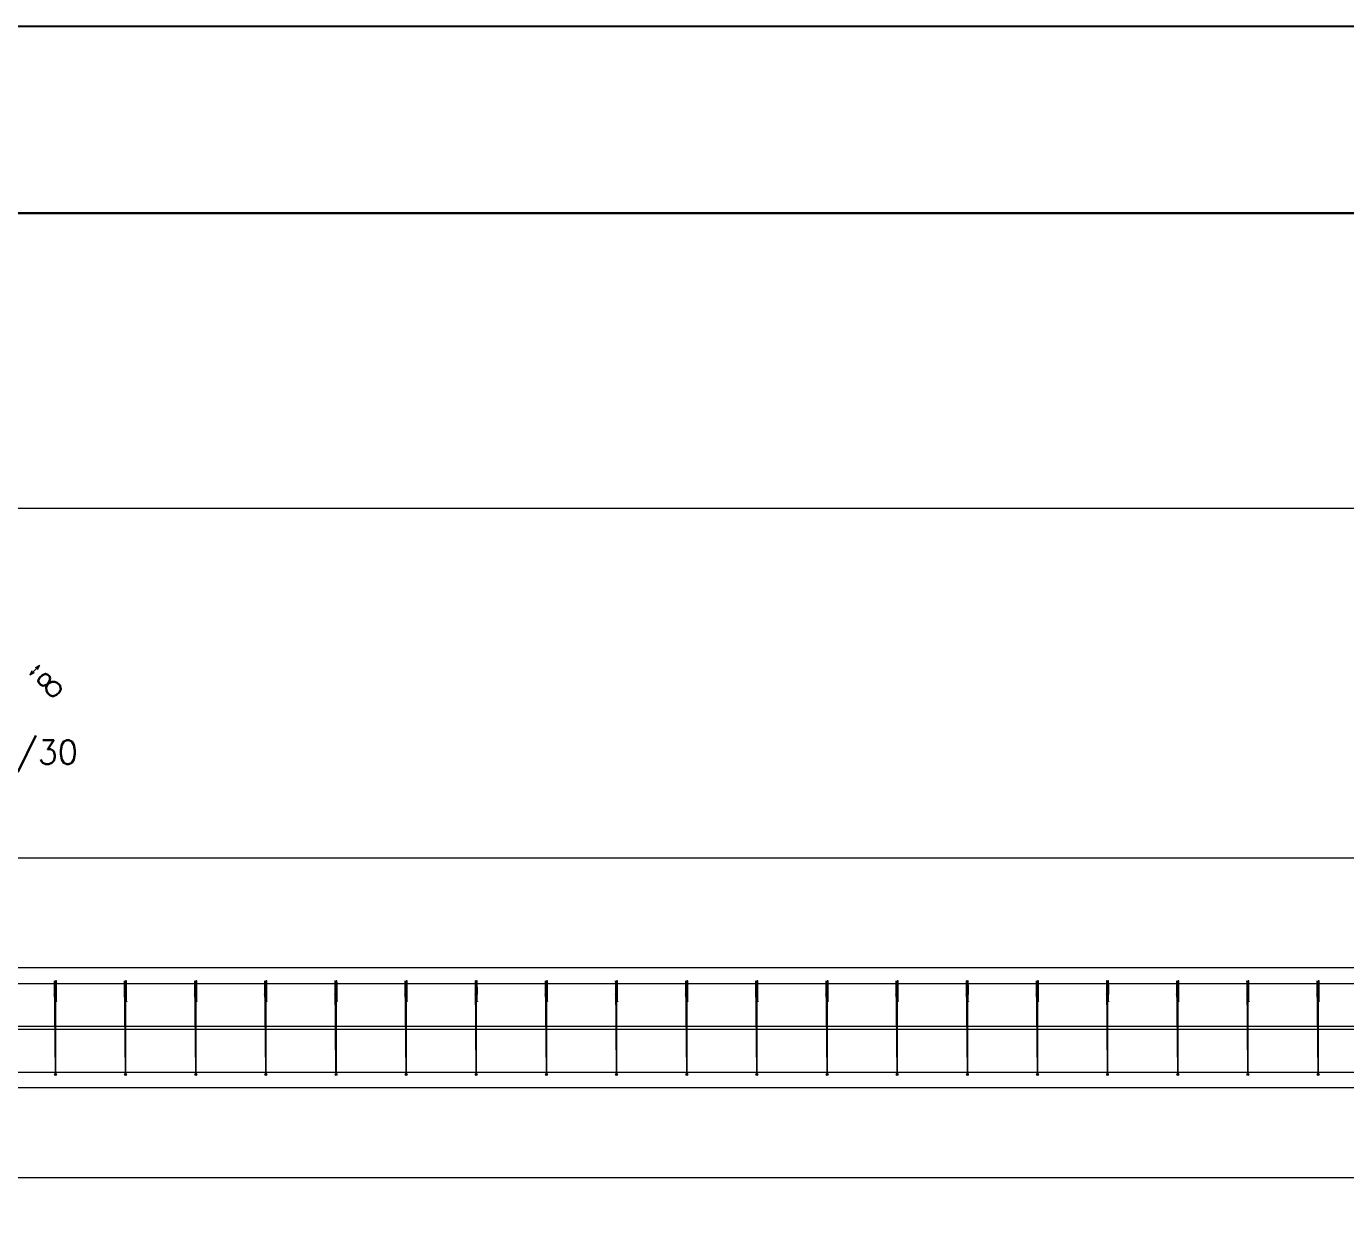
# Model space of a CAD drawing. Header units: inches. Extents: x 72863 to 72995, y 49095 to 49225.
# Drawn here: x 72925.27 to 72932.33, y 49151.26 to 49157.59 of the extents above; entities that cross this region are included whole.
import ezdxf
from ezdxf.enums import TextEntityAlignment as Align

# ---------------------------------------------------------------- set-up
doc = ezdxf.new("R2010")
doc.units = ezdxf.units.IN
doc.layers.get('0').update_dxf_attribs({"lineweight": 15})
for name, color, linetype, lineweight in [('CIM_COTAS', 2, 'Continuous', 9), ('CIM_DIB_ARMADOS', 4, 'Continuous', 9), ('CIM_GEOMETRIA', 2, 'Continuous', 9), ('CIM_TXT_ARMADOS', 3, 'Continuous', 9)]:
    doc.layers.add(name, color=color, linetype=linetype, lineweight=lineweight)
doc.layers.add('VG', color=7, linetype='Continuous')
doc.styles.add('CYPETXT', font='romans__.ttf', dxfattribs={"height": 0.2})

# ---------------------------------------------------------------- blocks, each defined once
blk = doc.blocks.new('PLANTILLA')
at = {"layer": 'VG'}
for p, q in [((72904.7103, 49224.7112), (72862.7103, 49224.7112)), ((72864.7103, 49223.7112), (72903.7103, 49223.7112))]:
    blk.add_line(p, q, dxfattribs=at)
blk.add_lwpolyline([(72903.7103, 49199.5612), (72903.7103, 49223.7112), (72864.7103, 49223.7112), (72864.7103, 49196.0112), (72885.7103, 49196.0112), (72885.7103, 49199.6112)], dxfattribs=at)

msp = doc.modelspace()

# ---------------------------------------------------------------- hatches: boundary and pattern name
at = {"layer": 'CIM_DIB_ARMADOS'}
h = msp.add_hatch(color=256, dxfattribs=at)
edge = h.paths.add_edge_path()
edge.add_arc((72925.4172, 49152.4117), 0.00102, 0, 360)
h = msp.add_hatch(color=256, dxfattribs=at)
edge = h.paths.add_edge_path()
edge.add_arc((72925.4283, 49152.3746), 0.00102, 0, 360)
h = msp.add_hatch(color=256, dxfattribs=at)
edge = h.paths.add_edge_path()
edge.add_arc((72925.7928, 49152.4117), 0.00102, 0, 360)
h = msp.add_hatch(color=256, dxfattribs=at)
edge = h.paths.add_edge_path()
edge.add_arc((72925.8039, 49152.3746), 0.00102, 0, 360)
h = msp.add_hatch(color=256, dxfattribs=at)
edge = h.paths.add_edge_path()
edge.add_arc((72926.1683, 49152.4117), 0.00102, 0, 360)
h = msp.add_hatch(color=256, dxfattribs=at)
edge = h.paths.add_edge_path()
edge.add_arc((72926.1795, 49152.3746), 0.00102, 0, 360)
h = msp.add_hatch(color=256, dxfattribs=at)
edge = h.paths.add_edge_path()
edge.add_arc((72926.5439, 49152.4117), 0.00102, 0, 360)
h = msp.add_hatch(color=256, dxfattribs=at)
edge = h.paths.add_edge_path()
edge.add_arc((72926.555, 49152.3746), 0.00102, 0, 360)
h = msp.add_hatch(color=256, dxfattribs=at)
edge = h.paths.add_edge_path()
edge.add_arc((72926.9195, 49152.4117), 0.00102, 0, 360)
h = msp.add_hatch(color=256, dxfattribs=at)
edge = h.paths.add_edge_path()
edge.add_arc((72926.9306, 49152.3746), 0.00102, 0, 360)
h = msp.add_hatch(color=256, dxfattribs=at)
edge = h.paths.add_edge_path()
edge.add_arc((72927.295, 49152.4117), 0.00102, 0, 360)
h = msp.add_hatch(color=256, dxfattribs=at)
edge = h.paths.add_edge_path()
edge.add_arc((72927.3062, 49152.3746), 0.00102, 0, 360)
h = msp.add_hatch(color=256, dxfattribs=at)
edge = h.paths.add_edge_path()
edge.add_arc((72927.6706, 49152.4117), 0.00102, 0, 360)
h = msp.add_hatch(color=256, dxfattribs=at)
edge = h.paths.add_edge_path()
edge.add_arc((72927.6817, 49152.3746), 0.00102, 0, 360)
h = msp.add_hatch(color=256, dxfattribs=at)
edge = h.paths.add_edge_path()
edge.add_arc((72928.0462, 49152.4117), 0.00102, 0, 360)
h = msp.add_hatch(color=256, dxfattribs=at)
edge = h.paths.add_edge_path()
edge.add_arc((72928.0573, 49152.3746), 0.00102, 0, 360)
h = msp.add_hatch(color=256, dxfattribs=at)
edge = h.paths.add_edge_path()
edge.add_arc((72928.4218, 49152.4117), 0.00102, 0, 360)
h = msp.add_hatch(color=256, dxfattribs=at)
edge = h.paths.add_edge_path()
edge.add_arc((72928.4329, 49152.3746), 0.00102, 0, 360)
h = msp.add_hatch(color=256, dxfattribs=at)
edge = h.paths.add_edge_path()
edge.add_arc((72928.7973, 49152.4117), 0.00102, 0, 360)
h = msp.add_hatch(color=256, dxfattribs=at)
edge = h.paths.add_edge_path()
edge.add_arc((72928.8085, 49152.3746), 0.00102, 0, 360)
h = msp.add_hatch(color=256, dxfattribs=at)
edge = h.paths.add_edge_path()
edge.add_arc((72929.1729, 49152.4117), 0.00102, 0, 360)
h = msp.add_hatch(color=256, dxfattribs=at)
edge = h.paths.add_edge_path()
edge.add_arc((72929.184, 49152.3746), 0.00102, 0, 360)
h = msp.add_hatch(color=256, dxfattribs=at)
edge = h.paths.add_edge_path()
edge.add_arc((72929.5485, 49152.4117), 0.00102, 0, 360)
h = msp.add_hatch(color=256, dxfattribs=at)
edge = h.paths.add_edge_path()
edge.add_arc((72929.5596, 49152.3746), 0.00102, 0, 360)
h = msp.add_hatch(color=256, dxfattribs=at)
edge = h.paths.add_edge_path()
edge.add_arc((72929.924, 49152.4117), 0.00102, 0, 360)
h = msp.add_hatch(color=256, dxfattribs=at)
edge = h.paths.add_edge_path()
edge.add_arc((72929.9352, 49152.3746), 0.00102, 0, 360)
h = msp.add_hatch(color=256, dxfattribs=at)
edge = h.paths.add_edge_path()
edge.add_arc((72930.2996, 49152.4117), 0.00102, 0, 360)
h = msp.add_hatch(color=256, dxfattribs=at)
edge = h.paths.add_edge_path()
edge.add_arc((72930.3107, 49152.3746), 0.00102, 0, 360)
h = msp.add_hatch(color=256, dxfattribs=at)
edge = h.paths.add_edge_path()
edge.add_arc((72930.6752, 49152.4117), 0.00102, 0, 360)
h = msp.add_hatch(color=256, dxfattribs=at)
edge = h.paths.add_edge_path()
edge.add_arc((72930.6863, 49152.3746), 0.00102, 0, 360)
h = msp.add_hatch(color=256, dxfattribs=at)
edge = h.paths.add_edge_path()
edge.add_arc((72931.0508, 49152.4117), 0.00102, 0, 360)
h = msp.add_hatch(color=256, dxfattribs=at)
edge = h.paths.add_edge_path()
edge.add_arc((72931.0619, 49152.3746), 0.00102, 0, 360)
h = msp.add_hatch(color=256, dxfattribs=at)
edge = h.paths.add_edge_path()
edge.add_arc((72931.4263, 49152.4117), 0.00102, 0, 360)
h = msp.add_hatch(color=256, dxfattribs=at)
edge = h.paths.add_edge_path()
edge.add_arc((72931.4375, 49152.3746), 0.00102, 0, 360)
h = msp.add_hatch(color=256, dxfattribs=at)
edge = h.paths.add_edge_path()
edge.add_arc((72931.8019, 49152.4117), 0.00102, 0, 360)
h = msp.add_hatch(color=256, dxfattribs=at)
edge = h.paths.add_edge_path()
edge.add_arc((72931.813, 49152.3746), 0.00102, 0, 360)
h = msp.add_hatch(color=256, dxfattribs=at)
edge = h.paths.add_edge_path()
edge.add_arc((72932.1775, 49152.4117), 0.00102, 0, 360)
h = msp.add_hatch(color=256, dxfattribs=at)
edge = h.paths.add_edge_path()
edge.add_arc((72932.1886, 49152.3746), 0.00102, 0, 360)

# ---------------------------------------------------------------- linework, layer by layer
at = {"layer": 'CIM_COTAS'}
msp.add_line((72924.1598, 49155.0144), (72936.132, 49155.0144), dxfattribs=at)
at = {"layer": 'CIM_DIB_ARMADOS'}
for points in [[(72911.2078, 49152.9264), (72911.2078, 49153.1414), (72911.4216, 49153.1414), (72936.58, 49153.1414), (72936.8232, 49153.1414)], [(72911.2078, 49152.2537), (72911.2078, 49152.4534), (72911.2099, 49152.4611), (72911.2155, 49152.4667), (72911.2232, 49152.4688), (72911.4216, 49152.4688), (72936.58, 49152.4688), (72936.8232, 49152.4688)], [(72925.4283, 49152.3746), (72925.4285, 49152.444), (72925.4285, 49152.4473), (72925.4285, 49152.4513), (72925.4283, 49152.4739), (72925.4282, 49152.479), (72925.4281, 49152.4828), (72925.428, 49152.4841), (72925.4232, 49152.4841), (72925.4231, 49152.4828), (72925.4231, 49152.479), (72925.4231, 49152.4739), (72925.4231, 49151.9926), (72925.4231, 49151.9875), (72925.4231, 49151.9837), (72925.4231, 49151.9824), (72925.423, 49151.9837), (72925.423, 49151.9875), (72925.423, 49151.9926), (72925.418, 49152.4739), (72925.418, 49152.479), (72925.4179, 49152.4828), (72925.4178, 49152.4841), (72925.4175, 49152.4841), (72925.4174, 49152.4834), (72925.4174, 49152.4811), (72925.4172, 49152.4117)], [(72925.8039, 49152.3746), (72925.8041, 49152.444), (72925.8041, 49152.4473), (72925.8041, 49152.4513), (72925.8039, 49152.4739), (72925.8038, 49152.479), (72925.8037, 49152.4828), (72925.8036, 49152.4841), (72925.7988, 49152.4841), (72925.7987, 49152.4828), (72925.7987, 49152.479), (72925.7986, 49152.4739), (72925.7986, 49151.9926), (72925.7986, 49151.9875), (72925.7986, 49151.9837), (72925.7986, 49151.9824), (72925.7986, 49151.9837), (72925.7986, 49151.9875), (72925.7985, 49151.9926), (72925.7936, 49152.4739), (72925.7935, 49152.479), (72925.7935, 49152.4828), (72925.7934, 49152.4841), (72925.7931, 49152.4841), (72925.793, 49152.4834), (72925.793, 49152.4811), (72925.7928, 49152.4117)], [(72926.1795, 49152.3746), (72926.1797, 49152.444), (72926.1797, 49152.4473), (72926.1797, 49152.4513), (72926.1794, 49152.4739), (72926.1794, 49152.479), (72926.1793, 49152.4828), (72926.1792, 49152.4841), (72926.1743, 49152.4841), (72926.1743, 49152.4828), (72926.1742, 49152.479), (72926.1742, 49152.4739), (72926.1742, 49151.9926), (72926.1742, 49151.9875), (72926.1742, 49151.9837), (72926.1742, 49151.9824), (72926.1742, 49151.9837), (72926.1742, 49151.9875), (72926.1741, 49151.9926), (72926.1692, 49152.4739), (72926.1691, 49152.479), (72926.169, 49152.4828), (72926.1689, 49152.4841), (72926.1686, 49152.4841), (72926.1686, 49152.4834), (72926.1686, 49152.4811), (72926.1683, 49152.4117)], [(72926.555, 49152.3746), (72926.5553, 49152.444), (72926.5553, 49152.4473), (72926.5552, 49152.4513), (72926.555, 49152.4739), (72926.5549, 49152.479), (72926.5548, 49152.4828), (72926.5548, 49152.4841), (72926.5499, 49152.4841), (72926.5498, 49152.4828), (72926.5498, 49152.479), (72926.5498, 49152.4739), (72926.5498, 49151.9926), (72926.5498, 49151.9875), (72926.5498, 49151.9837), (72926.5498, 49151.9824), (72926.5498, 49151.9837), (72926.5497, 49151.9875), (72926.5497, 49151.9926), (72926.5448, 49152.4739), (72926.5447, 49152.479), (72926.5446, 49152.4828), (72926.5445, 49152.4841), (72926.5442, 49152.4841), (72926.5442, 49152.4834), (72926.5441, 49152.4811), (72926.5439, 49152.4117)], [(72926.9306, 49152.3746), (72926.9308, 49152.444), (72926.9308, 49152.4473), (72926.9308, 49152.4513), (72926.9306, 49152.4739), (72926.9305, 49152.479), (72926.9304, 49152.4828), (72926.9303, 49152.4841), (72926.9255, 49152.4841), (72926.9254, 49152.4828), (72926.9254, 49152.479), (72926.9253, 49152.4739), (72926.9253, 49151.9926), (72926.9253, 49151.9875), (72926.9253, 49151.9837), (72926.9253, 49151.9824), (72926.9253, 49151.9837), (72926.9253, 49151.9875), (72926.9252, 49151.9926), (72926.9203, 49152.4739), (72926.9203, 49152.479), (72926.9202, 49152.4828), (72926.9201, 49152.4841), (72926.9198, 49152.4841), (72926.9197, 49152.4834), (72926.9197, 49152.4811), (72926.9195, 49152.4117)], [(72927.3062, 49152.3746), (72927.3064, 49152.444), (72927.3064, 49152.4473), (72927.3064, 49152.4513), (72927.3061, 49152.4739), (72927.3061, 49152.479), (72927.306, 49152.4828), (72927.3059, 49152.4841), (72927.3011, 49152.4841), (72927.301, 49152.4828), (72927.3009, 49152.479), (72927.3009, 49152.4739), (72927.3009, 49151.9926), (72927.3009, 49151.9875), (72927.3009, 49151.9837), (72927.3009, 49151.9824), (72927.3009, 49151.9837), (72927.3009, 49151.9875), (72927.3008, 49151.9926), (72927.2959, 49152.4739), (72927.2958, 49152.479), (72927.2957, 49152.4828), (72927.2957, 49152.4841), (72927.2953, 49152.4841), (72927.2953, 49152.4834), (72927.2953, 49152.4811), (72927.295, 49152.4117)], [(72927.6817, 49152.3746), (72927.682, 49152.444), (72927.682, 49152.4473), (72927.6819, 49152.4513), (72927.6817, 49152.4739), (72927.6816, 49152.479), (72927.6816, 49152.4828), (72927.6815, 49152.4841), (72927.6766, 49152.4841), (72927.6766, 49152.4828), (72927.6765, 49152.479), (72927.6765, 49152.4739), (72927.6765, 49151.9926), (72927.6765, 49151.9875), (72927.6765, 49151.9837), (72927.6765, 49151.9824), (72927.6765, 49151.9837), (72927.6764, 49151.9875), (72927.6764, 49151.9926), (72927.6715, 49152.4739), (72927.6714, 49152.479), (72927.6713, 49152.4828), (72927.6712, 49152.4841), (72927.6709, 49152.4841), (72927.6709, 49152.4834), (72927.6709, 49152.4811), (72927.6706, 49152.4117)], [(72928.0573, 49152.3746), (72928.0576, 49152.444), (72928.0575, 49152.4473), (72928.0575, 49152.4513), (72928.0573, 49152.4739), (72928.0572, 49152.479), (72928.0571, 49152.4828), (72928.057, 49152.4841), (72928.0522, 49152.4841), (72928.0521, 49152.4828), (72928.0521, 49152.479), (72928.0521, 49152.4739), (72928.0521, 49151.9926), (72928.0521, 49151.9875), (72928.0521, 49151.9837), (72928.0521, 49151.9824), (72928.052, 49151.9837), (72928.052, 49151.9875), (72928.052, 49151.9926), (72928.047, 49152.4739), (72928.047, 49152.479), (72928.0469, 49152.4828), (72928.0468, 49152.4841), (72928.0465, 49152.4841), (72928.0464, 49152.4834), (72928.0464, 49152.4811), (72928.0462, 49152.4117)], [(72928.4329, 49152.3746), (72928.4331, 49152.444), (72928.4331, 49152.4473), (72928.4331, 49152.4513), (72928.4329, 49152.4739), (72928.4328, 49152.479), (72928.4327, 49152.4828), (72928.4326, 49152.4841), (72928.4278, 49152.4841), (72928.4277, 49152.4828), (72928.4277, 49152.479), (72928.4276, 49152.4739), (72928.4276, 49151.9926), (72928.4276, 49151.9875), (72928.4276, 49151.9837), (72928.4276, 49151.9824), (72928.4276, 49151.9837), (72928.4276, 49151.9875), (72928.4275, 49151.9926), (72928.4226, 49152.4739), (72928.4225, 49152.479), (72928.4225, 49152.4828), (72928.4224, 49152.4841), (72928.4221, 49152.4841), (72928.422, 49152.4834), (72928.422, 49152.4811), (72928.4218, 49152.4117)], [(72928.8085, 49152.3746), (72928.8087, 49152.444), (72928.8087, 49152.4473), (72928.8087, 49152.4513), (72928.8084, 49152.4739), (72928.8084, 49152.479), (72928.8083, 49152.4828), (72928.8082, 49152.4841), (72928.8033, 49152.4841), (72928.8033, 49152.4828), (72928.8032, 49152.479), (72928.8032, 49152.4739), (72928.8032, 49151.9926), (72928.8032, 49151.9875), (72928.8032, 49151.9837), (72928.8032, 49151.9824), (72928.8032, 49151.9837), (72928.8032, 49151.9875), (72928.8031, 49151.9926), (72928.7982, 49152.4739), (72928.7981, 49152.479), (72928.798, 49152.4828), (72928.7979, 49152.4841), (72928.7976, 49152.4841), (72928.7976, 49152.4834), (72928.7976, 49152.4811), (72928.7973, 49152.4117)], [(72929.184, 49152.3746), (72929.1843, 49152.444), (72929.1843, 49152.4473), (72929.1842, 49152.4513), (72929.184, 49152.4739), (72929.1839, 49152.479), (72929.1838, 49152.4828), (72929.1838, 49152.4841), (72929.1789, 49152.4841), (72929.1788, 49152.4828), (72929.1788, 49152.479), (72929.1788, 49152.4739), (72929.1788, 49151.9926), (72929.1788, 49151.9875), (72929.1788, 49151.9837), (72929.1788, 49151.9824), (72929.1788, 49151.9837), (72929.1787, 49151.9875), (72929.1787, 49151.9926), (72929.1738, 49152.4739), (72929.1737, 49152.479), (72929.1736, 49152.4828), (72929.1735, 49152.4841), (72929.1732, 49152.4841), (72929.1732, 49152.4834), (72929.1731, 49152.4811), (72929.1729, 49152.4117)], [(72929.5596, 49152.3746), (72929.5598, 49152.444), (72929.5598, 49152.4473), (72929.5598, 49152.4513), (72929.5596, 49152.4739), (72929.5595, 49152.479), (72929.5594, 49152.4828), (72929.5593, 49152.4841), (72929.5545, 49152.4841), (72929.5544, 49152.4828), (72929.5544, 49152.479), (72929.5544, 49152.4739), (72929.5544, 49151.9926), (72929.5544, 49151.9875), (72929.5544, 49151.9837), (72929.5544, 49151.9824), (72929.5543, 49151.9837), (72929.5543, 49151.9875), (72929.5542, 49151.9926), (72929.5493, 49152.4739), (72929.5493, 49152.479), (72929.5492, 49152.4828), (72929.5491, 49152.4841), (72929.5488, 49152.4841), (72929.5487, 49152.4834), (72929.5487, 49152.4811), (72929.5485, 49152.4117)], [(72929.9352, 49152.3746), (72929.9354, 49152.444), (72929.9354, 49152.4473), (72929.9354, 49152.4513), (72929.9351, 49152.4739), (72929.9351, 49152.479), (72929.935, 49152.4828), (72929.9349, 49152.4841), (72929.9301, 49152.4841), (72929.93, 49152.4828), (72929.9299, 49152.479), (72929.9299, 49152.4739), (72929.9299, 49151.9926), (72929.9299, 49151.9875), (72929.9299, 49151.9837), (72929.9299, 49151.9824), (72929.9299, 49151.9837), (72929.9299, 49151.9875), (72929.9298, 49151.9926), (72929.9249, 49152.4739), (72929.9248, 49152.479), (72929.9247, 49152.4828), (72929.9247, 49152.4841), (72929.9244, 49152.4841), (72929.9243, 49152.4834), (72929.9243, 49152.4811), (72929.924, 49152.4117)], [(72930.3107, 49152.3746), (72930.311, 49152.444), (72930.311, 49152.4473), (72930.3109, 49152.4513), (72930.3107, 49152.4739), (72930.3106, 49152.479), (72930.3106, 49152.4828), (72930.3105, 49152.4841), (72930.3056, 49152.4841), (72930.3056, 49152.4828), (72930.3055, 49152.479), (72930.3055, 49152.4739), (72930.3055, 49151.9926), (72930.3055, 49151.9875), (72930.3055, 49151.9837), (72930.3055, 49151.9824), (72930.3055, 49151.9837), (72930.3054, 49151.9875), (72930.3054, 49151.9926), (72930.3005, 49152.4739), (72930.3004, 49152.479), (72930.3003, 49152.4828), (72930.3002, 49152.4841), (72930.2999, 49152.4841), (72930.2999, 49152.4834), (72930.2999, 49152.4811), (72930.2996, 49152.4117)], [(72930.6863, 49152.3746), (72930.6866, 49152.444), (72930.6866, 49152.4473), (72930.6865, 49152.4513), (72930.6863, 49152.4739), (72930.6862, 49152.479), (72930.6861, 49152.4828), (72930.686, 49152.4841), (72930.6812, 49152.4841), (72930.6811, 49152.4828), (72930.6811, 49152.479), (72930.6811, 49152.4739), (72930.6811, 49151.9926), (72930.6811, 49151.9875), (72930.6811, 49151.9837), (72930.6811, 49151.9824), (72930.6811, 49151.9837), (72930.681, 49151.9875), (72930.681, 49151.9926), (72930.676, 49152.4739), (72930.676, 49152.479), (72930.6759, 49152.4828), (72930.6758, 49152.4841), (72930.6755, 49152.4841), (72930.6754, 49152.4834), (72930.6754, 49152.4811), (72930.6752, 49152.4117)], [(72931.0619, 49152.3746), (72931.0621, 49152.444), (72931.0621, 49152.4473), (72931.0621, 49152.4513), (72931.0619, 49152.4739), (72931.0618, 49152.479), (72931.0617, 49152.4828), (72931.0616, 49152.4841), (72931.0568, 49152.4841), (72931.0567, 49152.4828), (72931.0567, 49152.479), (72931.0566, 49152.4739), (72931.0566, 49151.9926), (72931.0566, 49151.9875), (72931.0566, 49151.9837), (72931.0566, 49151.9824), (72931.0566, 49151.9837), (72931.0566, 49151.9875), (72931.0565, 49151.9926), (72931.0516, 49152.4739), (72931.0516, 49152.479), (72931.0515, 49152.4828), (72931.0514, 49152.4841), (72931.0511, 49152.4841), (72931.051, 49152.4834), (72931.051, 49152.4811), (72931.0508, 49152.4117)], [(72931.4375, 49152.3746), (72931.4377, 49152.444), (72931.4377, 49152.4473), (72931.4377, 49152.4513), (72931.4374, 49152.4739), (72931.4374, 49152.479), (72931.4373, 49152.4828), (72931.4372, 49152.4841), (72931.4323, 49152.4841), (72931.4323, 49152.4828), (72931.4322, 49152.479), (72931.4322, 49152.4739), (72931.4322, 49151.9926), (72931.4322, 49151.9875), (72931.4322, 49151.9837), (72931.4322, 49151.9824), (72931.4322, 49151.9837), (72931.4322, 49151.9875), (72931.4321, 49151.9926), (72931.4272, 49152.4739), (72931.4271, 49152.479), (72931.427, 49152.4828), (72931.4269, 49152.4841), (72931.4266, 49152.4841), (72931.4266, 49152.4834), (72931.4266, 49152.4811), (72931.4263, 49152.4117)], [(72931.813, 49152.3746), (72931.8133, 49152.444), (72931.8133, 49152.4473), (72931.8132, 49152.4513), (72931.813, 49152.4739), (72931.8129, 49152.479), (72931.8128, 49152.4828), (72931.8128, 49152.4841), (72931.8079, 49152.4841), (72931.8079, 49152.4828), (72931.8078, 49152.479), (72931.8078, 49152.4739), (72931.8078, 49151.9926), (72931.8078, 49151.9875), (72931.8078, 49151.9837), (72931.8078, 49151.9824), (72931.8078, 49151.9837), (72931.8077, 49151.9875), (72931.8077, 49151.9926), (72931.8028, 49152.4739), (72931.8027, 49152.479), (72931.8026, 49152.4828), (72931.8025, 49152.4841), (72931.8022, 49152.4841), (72931.8022, 49152.4834), (72931.8021, 49152.4811), (72931.8019, 49152.4117)], [(72932.1886, 49152.3746), (72932.1888, 49152.444), (72932.1888, 49152.4473), (72932.1888, 49152.4513), (72932.1886, 49152.4739), (72932.1885, 49152.479), (72932.1884, 49152.4828), (72932.1883, 49152.4841), (72932.1835, 49152.4841), (72932.1834, 49152.4828), (72932.1834, 49152.479), (72932.1834, 49152.4739), (72932.1834, 49151.9926), (72932.1834, 49151.9875), (72932.1834, 49151.9837), (72932.1834, 49151.9824), (72932.1833, 49151.9837), (72932.1833, 49151.9875), (72932.1832, 49151.9926), (72932.1783, 49152.4739), (72932.1783, 49152.479), (72932.1782, 49152.4828), (72932.1781, 49152.4841), (72932.1778, 49152.4841), (72932.1777, 49152.4834), (72932.1777, 49152.4811), (72932.1775, 49152.4117)], [(72911.2296, 49152.2409), (72911.4216, 49152.2409), (72936.58, 49152.2409), (72936.772, 49152.2409)], [(72911.2296, 49152.2256), (72911.4216, 49152.2256), (72936.58, 49152.2256), (72936.772, 49152.2256)], [(72911.2296, 49151.9952), (72911.4216, 49151.9952), (72936.58, 49151.9952), (72936.772, 49151.9952)], [(72911.2296, 49151.4313), (72911.4216, 49151.4313), (72936.58, 49151.4313), (72936.772, 49151.4313)]]:
    msp.add_lwpolyline(points, dxfattribs=at)
for centre, radius in [((72925.4172, 49152.4117), 0.00102), ((72925.4283, 49152.3746), 0.00102), ((72925.7928, 49152.4117), 0.00102), ((72925.8039, 49152.3746), 0.00102), ((72926.1683, 49152.4117), 0.00102), ((72926.1795, 49152.3746), 0.00102), ((72926.5439, 49152.4117), 0.00102), ((72926.555, 49152.3746), 0.00102), ((72926.9195, 49152.4117), 0.00102), ((72926.9306, 49152.3746), 0.00102), ((72927.295, 49152.4117), 0.00102), ((72927.3062, 49152.3746), 0.00102), ((72927.6706, 49152.4117), 0.00102), ((72927.6817, 49152.3746), 0.00102), ((72928.0462, 49152.4117), 0.00102), ((72928.0573, 49152.3746), 0.00102), ((72928.4218, 49152.4117), 0.00102), ((72928.4329, 49152.3746), 0.00102), ((72928.7973, 49152.4117), 0.00102), ((72928.8085, 49152.3746), 0.00102), ((72929.1729, 49152.4117), 0.00102), ((72929.184, 49152.3746), 0.00102), ((72929.5485, 49152.4117), 0.00102), ((72929.5596, 49152.3746), 0.00102), ((72929.924, 49152.4117), 0.00102), ((72929.9352, 49152.3746), 0.00102), ((72930.2996, 49152.4117), 0.00102), ((72930.3107, 49152.3746), 0.00102), ((72930.6752, 49152.4117), 0.00102), ((72930.6863, 49152.3746), 0.00102), ((72931.0508, 49152.4117), 0.00102), ((72931.0619, 49152.3746), 0.00102), ((72931.4263, 49152.4117), 0.00102), ((72931.4375, 49152.3746), 0.00102), ((72931.8019, 49152.4117), 0.00102), ((72931.813, 49152.3746), 0.00102), ((72932.1775, 49152.4117), 0.00102), ((72932.1886, 49152.3746), 0.00102), ((72925.4231, 49151.9824), 0.00512), ((72925.7986, 49151.9824), 0.00512), ((72926.1742, 49151.9824), 0.00512), ((72926.5498, 49151.9824), 0.00512), ((72926.9253, 49151.9824), 0.00512), ((72927.3009, 49151.9824), 0.00512), ((72927.6765, 49151.9824), 0.00512), ((72928.0521, 49151.9824), 0.00512), ((72928.4276, 49151.9824), 0.00512), ((72928.8032, 49151.9824), 0.00512), ((72929.1788, 49151.9824), 0.00512), ((72929.5544, 49151.9824), 0.00512), ((72929.9299, 49151.9824), 0.00512), ((72930.3055, 49151.9824), 0.00512), ((72930.6811, 49151.9824), 0.00512), ((72931.0566, 49151.9824), 0.00512), ((72931.4322, 49151.9824), 0.00512), ((72931.8078, 49151.9824), 0.00512), ((72932.1834, 49151.9824), 0.00512)]:
    msp.add_circle(centre, radius, dxfattribs=at)
at = {"layer": 'CIM_GEOMETRIA'}
for p, q in [((72936.58, 49152.5533), (72911.4216, 49152.5533)), ((72911.4216, 49151.9133), (72936.58, 49151.9133))]:
    msp.add_line(p, q, dxfattribs=at)
at = {"layer": 'CIM_TXT_ARMADOS'}
for p, q in [((72925.2851, 49154.1194), (72925.3392, 49154.1735)), ((72925.2975, 49154.1431), (72925.2851, 49154.1194)), ((72925.3089, 49154.1318), (72925.2851, 49154.1194)), ((72925.3155, 49154.1611), (72925.3392, 49154.1735)), ((72925.3268, 49154.1497), (72925.3392, 49154.1735))]:
    msp.add_line(p, q, dxfattribs=at)

# ---------------------------------------------------------------- block references
msp.add_blockref('PLANTILLA', (44.3219, -67.118))

# ---------------------------------------------------------------- texts
at = {"layer": 'CIM_TXT_ARMADOS', "style": 'CYPETXT', "width": 0.872087}
msp.add_text('8', height=0.128, rotation=45.00124, dxfattribs=at).set_placement((72925.3986, 49153.984), (72925.4746, 49154.06), align=Align.FIT)
at = {"layer": 'CIM_TXT_ARMADOS', "style": 'CYPETXT', "width": 0.870411}
msp.add_text('65P4%%c8c/30', height=0.128, dxfattribs=at).set_placement((72924.4693, 49153.6438), (72925.5425, 49153.6438), align=Align.FIT)

doc.saveas('drawing.dxf')
